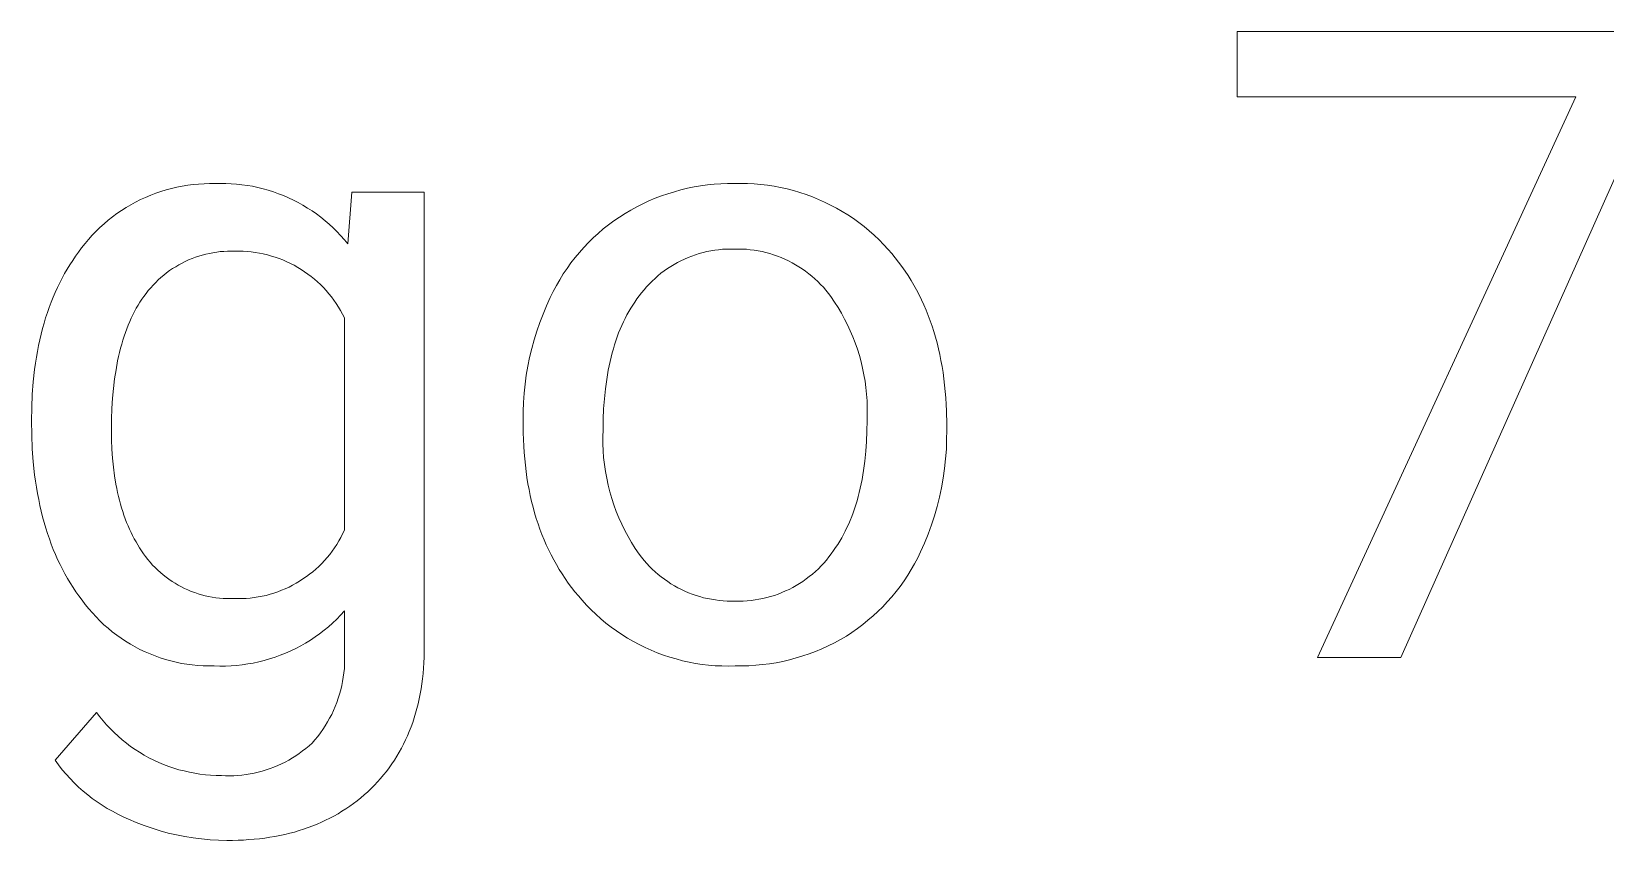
# Model space of a CAD drawing. Header units: millimetres. Extents: x -1519 to 3497, y -297 to 3208.
# Drawn here: x 2162.3 to 2281.8, y 85.7 to 147.1 of the extents above; entities that cross this region are included whole.
import ezdxf

# ---------------------------------------------------------------- set-up
doc = ezdxf.new("R2010")
doc.units = ezdxf.units.MM
doc.header["$MEASUREMENT"] = 0
doc.layers.add('Domyślny', color=7, linetype='Continuous', true_color=0x000000)

msp = doc.modelspace()

# ---------------------------------------------------------------- linework, layer by layer
at = {"layer": 'Domyślny', "color": 18, "lineweight": 15, "true_color": 0x000000}
for p, q in [((2253.84, 142.16), (2253.84, 147.12)), ((2253.84, 147.12), (2285.94, 147.12)), ((2285.94, 143.73), (2266.27, 99.61)), ((2279.55, 142.16), (2253.84, 142.16)), ((2259.94, 99.61), (2279.55, 142.16)), ((2172.16, 134.98), (2172.56, 135.1)), ((2172.56, 135.1), (2172.96, 135.21)), ((2172.96, 135.21), (2173.37, 135.3)), ((2173.37, 135.3), (2173.78, 135.38)), ((2173.78, 135.38), (2174.19, 135.45)), ((2174.19, 135.45), (2174.6, 135.5)), ((2174.6, 135.5), (2175.02, 135.54)), ((2175.02, 135.54), (2175.43, 135.56)), ((2175.43, 135.56), (2175.85, 135.57)), ((2175.85, 135.57), (2176.26, 135.57)), ((2176.26, 135.57), (2176.67, 135.58)), ((2176.67, 135.58), (2177.08, 135.58)), ((2177.08, 135.58), (2177.49, 135.56)), ((2177.49, 135.56), (2177.9, 135.54)), ((2177.9, 135.54), (2178.31, 135.49)), ((2178.31, 135.49), (2178.72, 135.44)), ((2178.72, 135.44), (2179.12, 135.37)), ((2179.12, 135.37), (2179.52, 135.28)), ((2179.52, 135.28), (2179.92, 135.18)), ((2179.92, 135.18), (2180.31, 135.07)), ((2180.31, 135.07), (2180.71, 134.95)), ((2211.13, 134.96), (2211.62, 135.1)), ((2211.62, 135.1), (2212.12, 135.22)), ((2212.12, 135.22), (2212.62, 135.32)), ((2212.62, 135.32), (2213.12, 135.4)), ((2213.12, 135.4), (2213.63, 135.47)), ((2213.63, 135.47), (2214.14, 135.52)), ((2214.14, 135.52), (2214.65, 135.55)), ((2214.65, 135.55), (2215.16, 135.57)), ((2215.16, 135.57), (2215.68, 135.57)), ((2215.68, 135.57), (2216.18, 135.58)), ((2216.18, 135.58), (2216.69, 135.57)), ((2216.69, 135.57), (2217.19, 135.55)), ((2217.19, 135.55), (2217.69, 135.51)), ((2217.69, 135.51), (2218.19, 135.45)), ((2218.19, 135.45), (2218.69, 135.37)), ((2218.69, 135.37), (2219.19, 135.28)), ((2219.19, 135.28), (2219.68, 135.17)), ((2219.68, 135.17), (2220.17, 135.05)), ((2220.17, 135.05), (2220.65, 134.9)), ((2169.52, 133.76), (2169.87, 133.97)), ((2169.87, 133.97), (2170.24, 134.17)), ((2170.24, 134.17), (2170.61, 134.36)), ((2170.61, 134.36), (2170.99, 134.53)), ((2170.99, 134.53), (2171.38, 134.69)), ((2171.38, 134.69), (2171.76, 134.84)), ((2171.76, 134.84), (2172.16, 134.98)), ((2180.71, 134.95), (2181.09, 134.81)), ((2181.09, 134.81), (2181.47, 134.66)), ((2181.47, 134.66), (2181.85, 134.5)), ((2181.85, 134.5), (2182.22, 134.32)), ((2182.22, 134.32), (2182.58, 134.14)), ((2182.58, 134.14), (2182.94, 133.94)), ((2182.94, 133.94), (2183.29, 133.72)), ((2186.34, 131.01), (2186.64, 134.92)), ((2186.64, 134.92), (2192.15, 134.92)), ((2192.15, 134.92), (2192.15, 100.47)), ((2207.83, 133.57), (2208.28, 133.82)), ((2208.28, 133.82), (2208.74, 134.05)), ((2208.74, 134.05), (2209.2, 134.26)), ((2209.2, 134.26), (2209.67, 134.46)), ((2209.67, 134.46), (2210.15, 134.65)), ((2210.15, 134.65), (2210.64, 134.81)), ((2210.64, 134.81), (2211.13, 134.96)), ((2220.65, 134.9), (2221.13, 134.75)), ((2221.13, 134.75), (2221.61, 134.57)), ((2221.61, 134.57), (2222.07, 134.38)), ((2222.07, 134.38), (2222.53, 134.17)), ((2222.53, 134.17), (2222.99, 133.95)), ((2222.99, 133.95), (2223.43, 133.72)), ((2167.84, 132.52), (2168.16, 132.79)), ((2168.16, 132.79), (2168.49, 133.05)), ((2168.49, 133.05), (2168.82, 133.3)), ((2168.82, 133.3), (2169.16, 133.53)), ((2169.16, 133.53), (2169.52, 133.76)), ((2183.29, 133.72), (2183.64, 133.5)), ((2183.64, 133.5), (2183.97, 133.27)), ((2183.97, 133.27), (2184.3, 133.02)), ((2184.3, 133.02), (2184.62, 132.76)), ((2184.62, 132.76), (2184.93, 132.5)), ((2206.13, 132.45), (2206.54, 132.75)), ((2206.54, 132.75), (2206.96, 133.04)), ((2206.96, 133.04), (2207.39, 133.31)), ((2207.39, 133.31), (2207.83, 133.57)), ((2223.43, 133.72), (2223.87, 133.46)), ((2223.87, 133.46), (2224.3, 133.2)), ((2224.3, 133.2), (2224.72, 132.92)), ((2224.72, 132.92), (2225.13, 132.62)), ((2225.13, 132.62), (2225.53, 132.31)), ((2166.67, 131.34), (2166.94, 131.65)), ((2166.94, 131.65), (2167.23, 131.95)), ((2167.23, 131.95), (2167.53, 132.24)), ((2167.53, 132.24), (2167.84, 132.52)), ((2184.93, 132.5), (2185.23, 132.22)), ((2185.23, 132.22), (2185.52, 131.93)), ((2185.52, 131.93), (2185.8, 131.63)), ((2185.8, 131.63), (2186.08, 131.32)), ((2204.61, 131.1), (2204.97, 131.45)), ((2204.97, 131.45), (2205.35, 131.8)), ((2205.35, 131.8), (2205.73, 132.13)), ((2205.73, 132.13), (2206.13, 132.45)), ((2225.53, 132.31), (2225.91, 131.99)), ((2225.91, 131.99), (2226.29, 131.65)), ((2226.29, 131.65), (2226.66, 131.31)), ((2165.68, 130.07), (2165.91, 130.38)), ((2165.91, 130.38), (2166.14, 130.69)), ((2166.14, 130.69), (2166.4, 131.02)), ((2166.4, 131.02), (2166.67, 131.34)), ((2175.57, 130.22), (2175.3, 130.15)), ((2175.84, 130.28), (2175.57, 130.22)), ((2176.11, 130.33), (2175.84, 130.28)), ((2176.39, 130.37), (2176.11, 130.33)), ((2176.66, 130.41), (2176.39, 130.37)), ((2176.94, 130.43), (2176.66, 130.41)), ((2177.21, 130.44), (2176.94, 130.43)), ((2177.49, 130.45), (2177.21, 130.44)), ((2177.77, 130.44), (2177.49, 130.45)), ((2178.08, 130.44), (2177.77, 130.44)), ((2178.39, 130.44), (2178.08, 130.44)), ((2178.7, 130.42), (2178.39, 130.44)), ((2179.01, 130.39), (2178.7, 130.42)), ((2179.32, 130.35), (2179.01, 130.39)), ((2179.63, 130.3), (2179.32, 130.35)), ((2179.93, 130.24), (2179.63, 130.3)), ((2180.24, 130.17), (2179.93, 130.24)), ((2186.08, 131.32), (2186.34, 131.01)), ((2203.59, 129.96), (2203.92, 130.35)), ((2203.92, 130.35), (2204.26, 130.73)), ((2204.26, 130.73), (2204.61, 131.1)), ((2213.02, 130.26), (2212.73, 130.17)), ((2213.31, 130.34), (2213.02, 130.26)), ((2213.6, 130.41), (2213.31, 130.34)), ((2213.89, 130.47), (2213.6, 130.41)), ((2214.19, 130.52), (2213.89, 130.47)), ((2214.48, 130.56), (2214.19, 130.52)), ((2214.78, 130.59), (2214.48, 130.56)), ((2215.08, 130.6), (2214.78, 130.59)), ((2215.38, 130.61), (2215.08, 130.6)), ((2215.68, 130.61), (2215.38, 130.61)), ((2215.98, 130.61), (2215.68, 130.61)), ((2216.28, 130.6), (2215.98, 130.61)), ((2216.59, 130.59), (2216.28, 130.6)), ((2216.89, 130.56), (2216.59, 130.59)), ((2217.19, 130.52), (2216.89, 130.56)), ((2217.49, 130.47), (2217.19, 130.52)), ((2217.79, 130.41), (2217.49, 130.47)), ((2218.08, 130.34), (2217.79, 130.41)), ((2218.37, 130.26), (2218.08, 130.34)), ((2218.66, 130.17), (2218.37, 130.26)), ((2226.66, 131.31), (2227.01, 130.95)), ((2227.01, 130.95), (2227.35, 130.57)), ((2227.35, 130.57), (2227.63, 130.26)), ((2227.63, 130.26), (2227.89, 129.94)), ((2164.85, 128.75), (2165.05, 129.09)), ((2165.05, 129.09), (2165.25, 129.42)), ((2165.25, 129.42), (2165.46, 129.75)), ((2165.46, 129.75), (2165.68, 130.07)), ((2173.04, 129.13), (2172.81, 128.97)), ((2173.28, 129.27), (2173.04, 129.13)), ((2173.52, 129.41), (2173.28, 129.27)), ((2173.76, 129.54), (2173.52, 129.41)), ((2174.01, 129.67), (2173.76, 129.54)), ((2174.26, 129.78), (2174.01, 129.67)), ((2174.52, 129.89), (2174.26, 129.78)), ((2174.77, 129.98), (2174.52, 129.89)), ((2175.04, 130.07), (2174.77, 129.98)), ((2175.3, 130.15), (2175.04, 130.07)), ((2180.54, 130.08), (2180.24, 130.17)), ((2180.84, 129.99), (2180.54, 130.08)), ((2181.13, 129.89), (2180.84, 129.99)), ((2181.42, 129.78), (2181.13, 129.89)), ((2181.71, 129.65), (2181.42, 129.78)), ((2181.99, 129.52), (2181.71, 129.65)), ((2182.27, 129.38), (2181.99, 129.52)), ((2182.54, 129.22), (2182.27, 129.38)), ((2182.8, 129.06), (2182.54, 129.22)), ((2183.06, 128.89), (2182.8, 129.06)), ((2202.7, 128.72), (2202.98, 129.14)), ((2202.98, 129.14), (2203.28, 129.55)), ((2203.28, 129.55), (2203.59, 129.96)), ((2210.6, 129.12), (2210.35, 128.95)), ((2210.85, 129.28), (2210.6, 129.12)), ((2211.1, 129.44), (2210.85, 129.28)), ((2211.36, 129.58), (2211.1, 129.44)), ((2211.63, 129.72), (2211.36, 129.58)), ((2211.9, 129.85), (2211.63, 129.72)), ((2212.17, 129.97), (2211.9, 129.85)), ((2212.45, 130.08), (2212.17, 129.97)), ((2212.73, 130.17), (2212.45, 130.08)), ((2218.95, 130.07), (2218.66, 130.17)), ((2219.23, 129.96), (2218.95, 130.07)), ((2219.51, 129.84), (2219.23, 129.96)), ((2219.79, 129.71), (2219.51, 129.84)), ((2220.06, 129.57), (2219.79, 129.71)), ((2220.32, 129.42), (2220.06, 129.57)), ((2220.58, 129.27), (2220.32, 129.42)), ((2220.84, 129.1), (2220.58, 129.27)), ((2221.09, 128.92), (2220.84, 129.1)), ((2227.89, 129.94), (2228.15, 129.61)), ((2228.15, 129.61), (2228.4, 129.28)), ((2228.4, 129.28), (2228.64, 128.93)), ((2164.3, 127.69), (2164.48, 128.05)), ((2164.48, 128.05), (2164.66, 128.4)), ((2164.66, 128.4), (2164.85, 128.75)), ((2171.57, 127.88), (2171.38, 127.67)), ((2171.76, 128.08), (2171.57, 127.88)), ((2171.96, 128.27), (2171.76, 128.08)), ((2172.16, 128.46), (2171.96, 128.27)), ((2172.37, 128.63), (2172.16, 128.46)), ((2172.59, 128.81), (2172.37, 128.63)), ((2172.81, 128.97), (2172.59, 128.81)), ((2183.32, 128.71), (2183.06, 128.89)), ((2183.57, 128.52), (2183.32, 128.71)), ((2183.81, 128.33), (2183.57, 128.52)), ((2184.04, 128.12), (2183.81, 128.33)), ((2184.27, 127.91), (2184.04, 128.12)), ((2184.49, 127.69), (2184.27, 127.91)), ((2201.93, 127.39), (2202.17, 127.84)), ((2202.17, 127.84), (2202.43, 128.28)), ((2202.43, 128.28), (2202.7, 128.72)), ((2209.23, 127.97), (2209.02, 127.75)), ((2209.44, 128.18), (2209.23, 127.97)), ((2209.66, 128.38), (2209.44, 128.18)), ((2209.88, 128.58), (2209.66, 128.38)), ((2210.11, 128.77), (2209.88, 128.58)), ((2210.35, 128.95), (2210.11, 128.77)), ((2221.33, 128.74), (2221.09, 128.92)), ((2221.56, 128.55), (2221.33, 128.74)), ((2221.79, 128.35), (2221.56, 128.55)), ((2222.01, 128.14), (2221.79, 128.35)), ((2222.23, 127.93), (2222.01, 128.14)), ((2222.44, 127.71), (2222.23, 127.93)), ((2228.64, 128.93), (2228.87, 128.59)), ((2228.87, 128.59), (2229.09, 128.23)), ((2229.09, 128.23), (2229.3, 127.87)), ((2229.3, 127.87), (2229.5, 127.51)), ((2163.82, 126.57), (2163.97, 126.95)), ((2163.97, 126.95), (2164.13, 127.32)), ((2164.13, 127.32), (2164.3, 127.69)), ((2170.72, 126.8), (2170.57, 126.58)), ((2170.87, 127.02), (2170.72, 126.8)), ((2171.03, 127.24), (2170.87, 127.02)), ((2171.2, 127.46), (2171.03, 127.24)), ((2171.38, 127.67), (2171.2, 127.46)), ((2184.7, 127.46), (2184.49, 127.69)), ((2184.91, 127.22), (2184.7, 127.46)), ((2185.1, 126.98), (2184.91, 127.22)), ((2185.29, 126.73), (2185.1, 126.98)), ((2185.47, 126.48), (2185.29, 126.73)), ((2201.42, 126.31), (2201.71, 126.93)), ((2201.71, 126.93), (2201.93, 127.39)), ((2208.29, 126.82), (2208.13, 126.59)), ((2208.46, 127.05), (2208.29, 126.82)), ((2208.64, 127.29), (2208.46, 127.05)), ((2208.83, 127.52), (2208.64, 127.29)), ((2209.02, 127.75), (2208.83, 127.52)), ((2222.63, 127.48), (2222.44, 127.71)), ((2222.83, 127.24), (2222.63, 127.48)), ((2223.01, 127), (2222.83, 127.24)), ((2223.29, 126.59), (2223.01, 127)), ((2229.5, 127.51), (2229.7, 127.13)), ((2229.7, 127.13), (2229.89, 126.75)), ((2229.89, 126.75), (2230.06, 126.37)), ((2163.41, 125.39), (2163.54, 125.79)), ((2163.54, 125.79), (2163.68, 126.18)), ((2163.68, 126.18), (2163.82, 126.57)), ((2170.03, 125.62), (2169.91, 125.37)), ((2170.16, 125.87), (2170.03, 125.62)), ((2170.29, 126.11), (2170.16, 125.87)), ((2170.43, 126.35), (2170.29, 126.11)), ((2170.57, 126.58), (2170.43, 126.35)), ((2185.64, 126.21), (2185.47, 126.48)), ((2185.8, 125.95), (2185.64, 126.21)), ((2185.95, 125.67), (2185.8, 125.95)), ((2186.09, 125.4), (2185.95, 125.67)), ((2200.91, 125.03), (2201.16, 125.67)), ((2201.16, 125.67), (2201.42, 126.31)), ((2207.53, 125.61), (2207.39, 125.35)), ((2207.67, 125.86), (2207.53, 125.61)), ((2207.82, 126.11), (2207.67, 125.86)), ((2207.97, 126.36), (2207.82, 126.11)), ((2208.13, 126.59), (2207.97, 126.36)), ((2223.56, 126.17), (2223.29, 126.59)), ((2223.81, 125.74), (2223.56, 126.17)), ((2224.05, 125.3), (2223.81, 125.74)), ((2230.06, 126.37), (2230.23, 125.97)), ((2230.23, 125.97), (2230.39, 125.57)), ((2230.39, 125.57), (2230.55, 125.17)), ((2163.06, 124.14), (2163.17, 124.57)), ((2163.17, 124.57), (2163.29, 124.98)), ((2163.29, 124.98), (2163.41, 125.39)), ((2169.47, 124.28), (2169.37, 123.99)), ((2169.57, 124.56), (2169.47, 124.28)), ((2169.68, 124.84), (2169.57, 124.56)), ((2169.79, 125.1), (2169.68, 124.84)), ((2169.91, 125.37), (2169.79, 125.1)), ((2186.09, 109.28), (2186.09, 125.4)), ((2200.48, 123.72), (2200.68, 124.38)), ((2200.68, 124.38), (2200.91, 125.03)), ((2207.02, 124.53), (2206.9, 124.24)), ((2207.14, 124.81), (2207.02, 124.53)), ((2207.26, 125.08), (2207.14, 124.81)), ((2207.39, 125.35), (2207.26, 125.08)), ((2224.27, 124.85), (2224.05, 125.3)), ((2224.48, 124.4), (2224.27, 124.85)), ((2224.68, 123.94), (2224.48, 124.4)), ((2230.55, 125.17), (2230.69, 124.76)), ((2230.69, 124.76), (2230.82, 124.34)), ((2230.82, 124.34), (2230.95, 123.91)), ((2162.78, 122.84), (2162.87, 123.28)), ((2162.87, 123.28), (2162.96, 123.72)), ((2162.96, 123.72), (2163.06, 124.14)), ((2169.1, 123.09), (2169.02, 122.77)), ((2169.18, 123.4), (2169.1, 123.09)), ((2169.27, 123.7), (2169.18, 123.4)), ((2169.37, 123.99), (2169.27, 123.7)), ((2200.14, 122.38), (2200.3, 123.05)), ((2200.3, 123.05), (2200.48, 123.72)), ((2206.59, 123.35), (2206.5, 123.04)), ((2206.69, 123.65), (2206.59, 123.35)), ((2206.79, 123.95), (2206.69, 123.65)), ((2206.9, 124.24), (2206.79, 123.95)), ((2224.86, 123.48), (2224.68, 123.94)), ((2225.02, 123), (2224.86, 123.48)), ((2230.95, 123.91), (2231.07, 123.48)), ((2231.07, 123.48), (2231.17, 123.04)), ((2162.57, 121.48), (2162.64, 121.94)), ((2162.64, 121.94), (2162.71, 122.4)), ((2162.71, 122.4), (2162.78, 122.84)), ((2168.87, 122.13), (2168.75, 121.45)), ((2168.94, 122.45), (2168.87, 122.13)), ((2169.02, 122.77), (2168.94, 122.45)), ((2200, 121.71), (2200.14, 122.38)), ((2206.25, 122.08), (2206.17, 121.75)), ((2206.32, 122.41), (2206.25, 122.08)), ((2206.41, 122.73), (2206.32, 122.41)), ((2206.5, 123.04), (2206.41, 122.73)), ((2225.17, 122.53), (2225.02, 123)), ((2225.3, 122.05), (2225.17, 122.53)), ((2225.41, 121.56), (2225.3, 122.05)), ((2231.17, 123.04), (2231.27, 122.6)), ((2231.27, 122.6), (2231.36, 122.15)), ((2231.36, 122.15), (2231.45, 121.69)), ((2162.47, 120.54), (2162.57, 121.48)), ((2168.64, 120.76), (2168.55, 120.03)), ((2168.75, 121.45), (2168.64, 120.76)), ((2199.8, 120.35), (2199.89, 121.03)), ((2199.89, 121.03), (2200, 121.71)), ((2205.99, 120.71), (2205.89, 119.99)), ((2206.05, 121.06), (2205.99, 120.71)), ((2206.11, 121.41), (2206.05, 121.06)), ((2206.17, 121.75), (2206.11, 121.41)), ((2225.51, 121.07), (2225.41, 121.56)), ((2225.6, 120.58), (2225.51, 121.07)), ((2231.45, 121.69), (2231.52, 121.23)), ((2231.52, 121.23), (2231.58, 120.76)), ((2231.58, 120.76), (2231.64, 120.28)), ((2162.35, 118.58), (2162.39, 119.58)), ((2162.39, 119.58), (2162.47, 120.54)), ((2168.55, 120.03), (2168.49, 119.28)), ((2199.68, 118.97), (2199.73, 119.66)), ((2199.73, 119.66), (2199.8, 120.35)), ((2205.89, 119.99), (2205.82, 119.25)), ((2225.66, 120.09), (2225.6, 120.58)), ((2225.71, 119.59), (2225.66, 120.09)), ((2225.75, 119.09), (2225.71, 119.59)), ((2231.64, 120.28), (2231.69, 119.8)), ((2231.69, 119.8), (2231.73, 119.31)), ((2162.33, 117.56), (2162.35, 118.58)), ((2168.44, 118.51), (2168.41, 117.7)), ((2168.49, 119.28), (2168.44, 118.51)), ((2199.66, 118.28), (2199.68, 118.97)), ((2199.66, 117.6), (2199.66, 118.28)), ((2205.76, 118.48), (2205.73, 117.69)), ((2205.82, 119.25), (2205.76, 118.48)), ((2225.76, 118.59), (2225.75, 119.09)), ((2225.76, 118.09), (2225.76, 118.59)), ((2231.73, 119.31), (2231.76, 118.82)), ((2231.76, 118.82), (2231.78, 118.32)), ((2231.78, 118.32), (2231.8, 117.3)), ((2162.35, 116.5), (2162.33, 117.56)), ((2168.41, 117.7), (2168.4, 116.88)), ((2199.66, 117.18), (2199.66, 117.6)), ((2199.66, 116.67), (2199.66, 117.18)), ((2205.73, 117.69), (2205.72, 116.88)), ((2225.74, 116.79), (2225.75, 117.6)), ((2225.75, 117.6), (2225.76, 118.09)), ((2231.8, 117.3), (2231.8, 116.88)), ((2162.39, 115.46), (2162.35, 116.5)), ((2168.4, 116.88), (2168.41, 116.14)), ((2168.41, 116.14), (2168.44, 115.43)), ((2199.67, 116.16), (2199.66, 116.67)), ((2199.7, 115.66), (2199.67, 116.16)), ((2205.72, 116.88), (2205.7, 116.35)), ((2205.7, 116.35), (2205.71, 115.83)), ((2225.65, 115.26), (2225.71, 116.01)), ((2225.71, 116.01), (2225.74, 116.79)), ((2231.79, 116.14), (2231.77, 115.41)), ((2231.8, 116.88), (2231.79, 116.14)), ((2162.47, 114.46), (2162.39, 115.46)), ((2168.44, 115.43), (2168.48, 114.73)), ((2168.48, 114.73), (2168.55, 114.05)), ((2199.73, 115.17), (2199.7, 115.66)), ((2199.77, 114.68), (2199.73, 115.17)), ((2205.71, 115.83), (2205.73, 115.3)), ((2205.73, 115.3), (2205.76, 114.78)), ((2205.76, 114.78), (2205.82, 114.25)), ((2225.58, 114.52), (2225.65, 115.26)), ((2231.77, 115.41), (2231.71, 114.68)), ((2162.57, 113.48), (2162.47, 114.46)), ((2168.55, 114.05), (2168.64, 113.4)), ((2199.82, 114.2), (2199.77, 114.68)), ((2199.87, 113.73), (2199.82, 114.2)), ((2199.94, 113.26), (2199.87, 113.73)), ((2205.82, 114.25), (2205.9, 113.73)), ((2205.9, 113.73), (2205.99, 113.21)), ((2225.43, 113.47), (2225.49, 113.81)), ((2225.49, 113.81), (2225.58, 114.52)), ((2231.64, 113.95), (2231.53, 113.22)), ((2231.71, 114.68), (2231.64, 113.95)), ((2162.64, 113), (2162.57, 113.48)), ((2162.71, 112.53), (2162.64, 113)), ((2162.79, 112.07), (2162.71, 112.53)), ((2168.64, 113.4), (2168.74, 112.76)), ((2168.74, 112.76), (2168.8, 112.45)), ((2168.8, 112.45), (2168.87, 112.14)), ((2200.01, 112.8), (2199.94, 113.26)), ((2200.1, 112.35), (2200.01, 112.8)), ((2200.19, 111.9), (2200.1, 112.35)), ((2205.99, 113.21), (2206.1, 112.7)), ((2206.1, 112.7), (2206.23, 112.19)), ((2225.16, 112.13), (2225.24, 112.46)), ((2225.24, 112.46), (2225.31, 112.79)), ((2225.31, 112.79), (2225.37, 113.12)), ((2225.37, 113.12), (2225.43, 113.47)), ((2231.4, 112.5), (2231.25, 111.78)), ((2231.53, 113.22), (2231.4, 112.5)), ((2162.88, 111.61), (2162.79, 112.07)), ((2162.97, 111.16), (2162.88, 111.61)), ((2163.07, 110.72), (2162.97, 111.16)), ((2168.87, 112.14), (2168.94, 111.84)), ((2168.94, 111.84), (2169.01, 111.54)), ((2169.01, 111.54), (2169.09, 111.25)), ((2169.09, 111.25), (2169.17, 110.97)), ((2200.29, 111.46), (2200.19, 111.9)), ((2200.4, 111.02), (2200.29, 111.46)), ((2206.23, 112.19), (2206.38, 111.69)), ((2206.38, 111.69), (2206.54, 111.19)), ((2206.54, 111.19), (2206.72, 110.69)), ((2224.8, 110.9), (2224.9, 111.2)), ((2224.9, 111.2), (2224.99, 111.5)), ((2224.99, 111.5), (2225.08, 111.82)), ((2225.08, 111.82), (2225.16, 112.13)), ((2231.25, 111.78), (2231.07, 111.07)), ((2163.18, 110.28), (2163.07, 110.72)), ((2163.3, 109.86), (2163.18, 110.28)), ((2169.17, 110.97), (2169.26, 110.69)), ((2169.26, 110.69), (2169.35, 110.41)), ((2169.35, 110.41), (2169.45, 110.14)), ((2169.45, 110.14), (2169.55, 109.87)), ((2200.52, 110.6), (2200.4, 111.02)), ((2200.64, 110.17), (2200.52, 110.6)), ((2200.78, 109.76), (2200.64, 110.17)), ((2206.72, 110.69), (2206.92, 110.21)), ((2206.92, 110.21), (2207.14, 109.73)), ((2224.36, 109.75), (2224.48, 110.02)), ((2224.48, 110.02), (2224.59, 110.31)), ((2224.59, 110.31), (2224.7, 110.6)), ((2224.7, 110.6), (2224.8, 110.9)), ((2230.87, 110.36), (2230.65, 109.67)), ((2231.07, 111.07), (2230.87, 110.36)), ((2163.42, 109.43), (2163.3, 109.86)), ((2163.55, 109.02), (2163.42, 109.43)), ((2163.69, 108.61), (2163.55, 109.02)), ((2169.55, 109.87), (2169.66, 109.61)), ((2169.66, 109.61), (2169.77, 109.36)), ((2169.77, 109.36), (2169.89, 109.11)), ((2169.89, 109.11), (2170.01, 108.86)), ((2170.01, 108.86), (2170.14, 108.62)), ((2185.66, 108.46), (2185.81, 108.73)), ((2185.81, 108.73), (2185.95, 109)), ((2185.95, 109), (2186.09, 109.28)), ((2200.92, 109.35), (2200.78, 109.76)), ((2201.08, 108.94), (2200.92, 109.35)), ((2201.24, 108.55), (2201.08, 108.94)), ((2207.14, 109.73), (2207.37, 109.25)), ((2207.37, 109.25), (2207.62, 108.79)), ((2207.62, 108.79), (2207.88, 108.34)), ((2223.83, 108.69), (2223.97, 108.94)), ((2223.97, 108.94), (2224.1, 109.21)), ((2224.1, 109.21), (2224.23, 109.47)), ((2224.23, 109.47), (2224.36, 109.75)), ((2230.4, 108.98), (2230.12, 108.29)), ((2230.65, 109.67), (2230.4, 108.98)), ((2163.84, 108.21), (2163.69, 108.61)), ((2163.99, 107.82), (2163.84, 108.21)), ((2164.15, 107.43), (2163.99, 107.82)), ((2170.14, 108.62), (2170.27, 108.38)), ((2170.27, 108.38), (2170.4, 108.15)), ((2170.4, 108.15), (2170.54, 107.93)), ((2170.54, 107.93), (2170.69, 107.71)), ((2170.69, 107.71), (2170.84, 107.49)), ((2184.97, 107.44), (2185.16, 107.69)), ((2185.16, 107.69), (2185.33, 107.94)), ((2185.33, 107.94), (2185.5, 108.19)), ((2185.5, 108.19), (2185.66, 108.46)), ((2201.41, 108.16), (2201.24, 108.55)), ((2201.59, 107.77), (2201.41, 108.16)), ((2201.77, 107.4), (2201.59, 107.77)), ((2207.88, 108.34), (2208.16, 107.89)), ((2208.16, 107.89), (2208.46, 107.46)), ((2223.04, 107.49), (2223.21, 107.72)), ((2223.21, 107.72), (2223.37, 107.95)), ((2223.37, 107.95), (2223.53, 108.19)), ((2223.53, 108.19), (2223.68, 108.44)), ((2223.68, 108.44), (2223.83, 108.69)), ((2229.82, 107.62), (2229.6, 107.17)), ((2230.12, 108.29), (2229.82, 107.62)), ((2164.32, 107.06), (2164.15, 107.43)), ((2164.5, 106.68), (2164.32, 107.06)), ((2164.68, 106.32), (2164.5, 106.68)), ((2170.84, 107.49), (2171, 107.27)), ((2171, 107.27), (2171.17, 107.05)), ((2171.17, 107.05), (2171.34, 106.84)), ((2171.34, 106.84), (2171.53, 106.63)), ((2171.53, 106.63), (2171.72, 106.44)), ((2171.72, 106.44), (2171.92, 106.24)), ((2183.92, 106.32), (2184.14, 106.53)), ((2184.14, 106.53), (2184.36, 106.75)), ((2184.36, 106.75), (2184.57, 106.97)), ((2184.57, 106.97), (2184.77, 107.2)), ((2184.77, 107.2), (2184.97, 107.44)), ((2201.97, 107.02), (2201.77, 107.4)), ((2202.17, 106.66), (2201.97, 107.02)), ((2202.39, 106.3), (2202.17, 106.66)), ((2208.46, 107.46), (2208.64, 107.22)), ((2208.64, 107.22), (2208.83, 106.98)), ((2208.83, 106.98), (2209.03, 106.75)), ((2209.03, 106.75), (2209.23, 106.53)), ((2209.23, 106.53), (2209.45, 106.32)), ((2221.83, 106.14), (2222.06, 106.35)), ((2222.06, 106.35), (2222.27, 106.56)), ((2222.27, 106.56), (2222.47, 106.78)), ((2222.47, 106.78), (2222.67, 107.01)), ((2222.67, 107.01), (2222.86, 107.25)), ((2222.86, 107.25), (2223.04, 107.49)), ((2229.36, 106.72), (2229.11, 106.28)), ((2229.6, 107.17), (2229.36, 106.72)), ((2164.87, 105.96), (2164.68, 106.32)), ((2165.07, 105.61), (2164.87, 105.96)), ((2165.28, 105.27), (2165.07, 105.61)), ((2165.49, 104.93), (2165.28, 105.27)), ((2171.92, 106.24), (2172.12, 106.06)), ((2172.12, 106.06), (2172.33, 105.88)), ((2172.33, 105.88), (2172.55, 105.71)), ((2172.55, 105.71), (2172.77, 105.55)), ((2172.77, 105.55), (2173, 105.39)), ((2173, 105.39), (2173.23, 105.25)), ((2173.23, 105.25), (2173.47, 105.11)), ((2182.15, 105.1), (2182.42, 105.25)), ((2182.42, 105.25), (2182.68, 105.4)), ((2182.68, 105.4), (2182.94, 105.57)), ((2182.94, 105.57), (2183.2, 105.75)), ((2183.2, 105.75), (2183.44, 105.93)), ((2183.44, 105.93), (2183.68, 106.12)), ((2183.68, 106.12), (2183.92, 106.32)), ((2202.61, 105.95), (2202.39, 106.3)), ((2202.84, 105.6), (2202.61, 105.95)), ((2203.08, 105.26), (2202.84, 105.6)), ((2203.32, 104.93), (2203.08, 105.26)), ((2209.45, 106.32), (2209.67, 106.12)), ((2209.67, 106.12), (2209.89, 105.92)), ((2209.89, 105.92), (2210.13, 105.73)), ((2210.13, 105.73), (2210.37, 105.55)), ((2210.37, 105.55), (2210.62, 105.37)), ((2210.62, 105.37), (2210.87, 105.21)), ((2210.87, 105.21), (2211.13, 105.05)), ((2220.37, 105.07), (2220.63, 105.23)), ((2220.63, 105.23), (2220.88, 105.39)), ((2220.88, 105.39), (2221.13, 105.57)), ((2221.13, 105.57), (2221.37, 105.75)), ((2221.37, 105.75), (2221.61, 105.94)), ((2221.61, 105.94), (2221.83, 106.14)), ((2228.56, 105.42), (2228.26, 105.01)), ((2228.84, 105.85), (2228.56, 105.42)), ((2229.11, 106.28), (2228.84, 105.85)), ((2165.71, 104.6), (2165.49, 104.93)), ((2165.94, 104.28), (2165.71, 104.6)), ((2166.18, 103.97), (2165.94, 104.28)), ((2166.42, 103.63), (2166.18, 103.97)), ((2173.47, 105.11), (2173.71, 104.98)), ((2173.71, 104.98), (2173.96, 104.85)), ((2173.96, 104.85), (2174.21, 104.74)), ((2174.21, 104.74), (2174.46, 104.63)), ((2174.46, 104.63), (2174.72, 104.54)), ((2174.72, 104.54), (2174.98, 104.45)), ((2174.98, 104.45), (2175.25, 104.37)), ((2175.25, 104.37), (2175.51, 104.3)), ((2175.51, 104.3), (2175.78, 104.24)), ((2175.78, 104.24), (2176.05, 104.19)), ((2176.05, 104.19), (2176.33, 104.15)), ((2176.33, 104.15), (2176.6, 104.12)), ((2176.6, 104.12), (2176.88, 104.09)), ((2176.88, 104.09), (2177.15, 104.08)), ((2177.15, 104.08), (2177.43, 104.08)), ((2177.43, 104.08), (2177.7, 104.08)), ((2177.7, 104.08), (2178.01, 104.08)), ((2178.01, 104.08), (2178.32, 104.08)), ((2178.32, 104.08), (2178.62, 104.1)), ((2178.62, 104.1), (2178.93, 104.12)), ((2178.93, 104.12), (2179.24, 104.16)), ((2179.24, 104.16), (2179.54, 104.21)), ((2179.54, 104.21), (2179.84, 104.27)), ((2179.84, 104.27), (2180.14, 104.33)), ((2180.14, 104.33), (2180.44, 104.41)), ((2180.44, 104.41), (2180.73, 104.5)), ((2180.73, 104.5), (2181.03, 104.6)), ((2181.03, 104.6), (2181.31, 104.71)), ((2181.31, 104.71), (2181.6, 104.83)), ((2181.6, 104.83), (2181.88, 104.96)), ((2181.88, 104.96), (2182.15, 105.1)), ((2203.58, 104.6), (2203.32, 104.93)), ((2203.84, 104.28), (2203.58, 104.6)), ((2204.12, 103.97), (2203.84, 104.28)), ((2204.46, 103.59), (2204.12, 103.97)), ((2211.13, 105.05), (2211.39, 104.91)), ((2211.39, 104.91), (2211.66, 104.77)), ((2211.66, 104.77), (2211.93, 104.64)), ((2211.93, 104.64), (2212.21, 104.53)), ((2212.21, 104.53), (2212.49, 104.42)), ((2212.49, 104.42), (2212.77, 104.32)), ((2212.77, 104.32), (2213.06, 104.23)), ((2213.06, 104.23), (2213.35, 104.15)), ((2213.35, 104.15), (2213.65, 104.08)), ((2213.65, 104.08), (2213.94, 104.03)), ((2213.94, 104.03), (2214.24, 103.98)), ((2214.24, 103.98), (2214.54, 103.94)), ((2214.54, 103.94), (2214.84, 103.92)), ((2216.65, 103.92), (2216.95, 103.95)), ((2216.95, 103.95), (2217.25, 103.98)), ((2217.25, 103.98), (2217.55, 104.03)), ((2217.55, 104.03), (2217.85, 104.09)), ((2217.85, 104.09), (2218.14, 104.16)), ((2218.14, 104.16), (2218.43, 104.24)), ((2218.43, 104.24), (2218.72, 104.33)), ((2218.72, 104.33), (2219.01, 104.43)), ((2219.01, 104.43), (2219.29, 104.54)), ((2219.29, 104.54), (2219.57, 104.66)), ((2219.57, 104.66), (2219.84, 104.78)), ((2219.84, 104.78), (2220.11, 104.92)), ((2220.11, 104.92), (2220.37, 105.07)), ((2227.63, 104.22), (2227.29, 103.84)), ((2227.95, 104.61), (2227.63, 104.22)), ((2228.26, 105.01), (2227.95, 104.61)), ((2166.68, 103.31), (2166.42, 103.63)), ((2166.96, 102.99), (2166.68, 103.31)), ((2167.24, 102.69), (2166.96, 102.99)), ((2185.8, 102.83), (2185.5, 102.53)), ((2186.09, 103.15), (2185.8, 102.83)), ((2186.09, 100.11), (2186.09, 103.15)), ((2204.81, 103.23), (2204.46, 103.59)), ((2205.17, 102.89), (2204.81, 103.23)), ((2205.55, 102.55), (2205.17, 102.89)), ((2214.84, 103.92), (2215.14, 103.9)), ((2215.14, 103.9), (2215.44, 103.89)), ((2215.44, 103.89), (2215.74, 103.9)), ((2215.74, 103.9), (2216.05, 103.89)), ((2216.05, 103.89), (2216.35, 103.9)), ((2216.35, 103.9), (2216.65, 103.92)), ((2226.21, 102.77), (2225.82, 102.44)), ((2226.58, 103.11), (2226.21, 102.77)), ((2226.94, 103.47), (2226.58, 103.11)), ((2227.29, 103.84), (2226.94, 103.47)), ((2167.53, 102.39), (2167.24, 102.69)), ((2167.83, 102.1), (2167.53, 102.39)), ((2168.15, 101.83), (2167.83, 102.1)), ((2168.47, 101.57), (2168.15, 101.83)), ((2168.8, 101.31), (2168.47, 101.57)), ((2184.54, 101.68), (2184.2, 101.42)), ((2184.87, 101.95), (2184.54, 101.68)), ((2185.19, 102.23), (2184.87, 101.95)), ((2185.5, 102.53), (2185.19, 102.23)), ((2205.93, 102.23), (2205.55, 102.55)), ((2206.33, 101.92), (2205.93, 102.23)), ((2206.74, 101.63), (2206.33, 101.92)), ((2207.15, 101.35), (2206.74, 101.63)), ((2225.02, 101.81), (2224.6, 101.52)), ((2225.43, 102.12), (2225.02, 101.81)), ((2225.82, 102.44), (2225.43, 102.12)), ((2169.14, 101.07), (2168.8, 101.31)), ((2169.48, 100.84), (2169.14, 101.07)), ((2169.84, 100.63), (2169.48, 100.84)), ((2170.2, 100.42), (2169.84, 100.63)), ((2170.57, 100.23), (2170.2, 100.42)), ((2182.77, 100.5), (2182.39, 100.3)), ((2183.14, 100.71), (2182.77, 100.5)), ((2183.5, 100.93), (2183.14, 100.71)), ((2183.86, 101.17), (2183.5, 100.93)), ((2184.2, 101.42), (2183.86, 101.17)), ((2192.15, 100.47), (2192.15, 100.05)), ((2207.58, 101.08), (2207.15, 101.35)), ((2208.02, 100.83), (2207.58, 101.08)), ((2208.46, 100.59), (2208.02, 100.83)), ((2208.91, 100.37), (2208.46, 100.59)), ((2209.37, 100.16), (2208.91, 100.37)), ((2222.8, 100.5), (2222.33, 100.28)), ((2223.27, 100.73), (2222.8, 100.5)), ((2223.73, 100.98), (2223.27, 100.73)), ((2224.18, 101.24), (2223.73, 100.98)), ((2224.6, 101.52), (2224.18, 101.24)), ((2170.95, 100.05), (2170.57, 100.23)), ((2171.33, 99.88), (2170.95, 100.05)), ((2171.71, 99.73), (2171.33, 99.88)), ((2172.11, 99.59), (2171.71, 99.73)), ((2172.5, 99.47), (2172.11, 99.59)), ((2172.9, 99.36), (2172.5, 99.47)), ((2173.31, 99.26), (2172.9, 99.36)), ((2173.71, 99.17), (2173.31, 99.26)), ((2174.12, 99.1), (2173.71, 99.17)), ((2179.17, 99.19), (2178.75, 99.12)), ((2179.59, 99.28), (2179.17, 99.19)), ((2180, 99.38), (2179.59, 99.28)), ((2180.41, 99.5), (2180, 99.38)), ((2180.82, 99.63), (2180.41, 99.5)), ((2181.22, 99.78), (2180.82, 99.63)), ((2181.62, 99.94), (2181.22, 99.78)), ((2182.01, 100.11), (2181.62, 99.94)), ((2182.39, 100.3), (2182.01, 100.11)), ((2186.1, 99.78), (2186.09, 100.11)), ((2186.1, 99.45), (2186.1, 99.78)), ((2186.1, 99.12), (2186.1, 99.45)), ((2192.11, 99.21), (2192.09, 98.8)), ((2192.13, 99.63), (2192.11, 99.21)), ((2192.15, 100.05), (2192.13, 99.63)), ((2209.83, 99.97), (2209.37, 100.16)), ((2210.31, 99.8), (2209.83, 99.97)), ((2210.78, 99.64), (2210.31, 99.8)), ((2211.27, 99.5), (2210.78, 99.64)), ((2211.75, 99.37), (2211.27, 99.5)), ((2212.24, 99.26), (2211.75, 99.37)), ((2212.74, 99.17), (2212.24, 99.26)), ((2213.23, 99.09), (2212.74, 99.17)), ((2218.85, 99.22), (2218.34, 99.14)), ((2219.36, 99.32), (2218.85, 99.22)), ((2219.87, 99.44), (2219.36, 99.32)), ((2220.37, 99.58), (2219.87, 99.44)), ((2220.87, 99.73), (2220.37, 99.58)), ((2221.36, 99.9), (2220.87, 99.73)), ((2221.85, 100.08), (2221.36, 99.9)), ((2222.33, 100.28), (2221.85, 100.08)), ((2266.27, 99.61), (2259.94, 99.61)), ((2174.54, 99.05), (2174.12, 99.1)), ((2174.95, 99.01), (2174.54, 99.05)), ((2175.37, 98.98), (2174.95, 99.01)), ((2175.78, 98.97), (2175.37, 98.98)), ((2176.2, 98.97), (2175.78, 98.97)), ((2176.62, 98.96), (2176.2, 98.97)), ((2177.05, 98.96), (2176.62, 98.96)), ((2177.48, 98.98), (2177.05, 98.96)), ((2177.9, 99.01), (2177.48, 98.98)), ((2178.33, 99.06), (2177.9, 99.01)), ((2178.75, 99.12), (2178.33, 99.06)), ((2185.95, 97.8), (2186, 98.13)), ((2186, 98.13), (2186.04, 98.46)), ((2186.04, 98.46), (2186.08, 98.79)), ((2186.08, 98.79), (2186.1, 99.12)), ((2192.01, 98), (2191.96, 97.61)), ((2192.05, 98.4), (2192.01, 98)), ((2192.09, 98.8), (2192.05, 98.4)), ((2213.73, 99.03), (2213.23, 99.09)), ((2214.23, 98.99), (2213.73, 99.03)), ((2214.74, 98.97), (2214.23, 98.99)), ((2215.24, 98.96), (2214.74, 98.97)), ((2215.74, 98.97), (2215.24, 98.96)), ((2216.26, 98.97), (2215.74, 98.97)), ((2216.78, 98.98), (2216.26, 98.97)), ((2217.3, 99.02), (2216.78, 98.98)), ((2217.82, 99.07), (2217.3, 99.02)), ((2218.34, 99.14), (2217.82, 99.07)), ((2185.62, 96.52), (2185.72, 96.84)), ((2185.72, 96.84), (2185.81, 97.16)), ((2185.81, 97.16), (2185.88, 97.48)), ((2185.88, 97.48), (2185.95, 97.8)), ((2191.83, 96.85), (2191.76, 96.47)), ((2191.9, 97.23), (2191.83, 96.85)), ((2191.96, 97.61), (2191.9, 97.23)), ((2185.12, 95.3), (2185.26, 95.6)), ((2185.26, 95.6), (2185.39, 95.9)), ((2185.39, 95.9), (2185.51, 96.21)), ((2185.51, 96.21), (2185.62, 96.52)), ((2191.58, 95.74), (2191.49, 95.38)), ((2191.68, 96.1), (2191.58, 95.74)), ((2191.76, 96.47), (2191.68, 96.1)), ((2164.12, 91.82), (2167.26, 95.45)), ((2167.26, 95.45), (2167.51, 95.12)), ((2167.51, 95.12), (2167.77, 94.81)), ((2167.77, 94.81), (2168.04, 94.5)), ((2168.04, 94.5), (2168.32, 94.2)), ((2184.45, 94.16), (2184.63, 94.44)), ((2184.63, 94.44), (2184.8, 94.72)), ((2184.8, 94.72), (2184.96, 95.01)), ((2184.96, 95.01), (2185.12, 95.3)), ((2191.27, 94.68), (2191.14, 94.34)), ((2191.38, 95.03), (2191.27, 94.68)), ((2191.49, 95.38), (2191.38, 95.03)), ((2168.32, 94.2), (2168.61, 93.91)), ((2168.61, 93.91), (2168.91, 93.64)), ((2168.91, 93.64), (2169.22, 93.37)), ((2169.22, 93.37), (2169.54, 93.11)), ((2183.63, 93.12), (2183.85, 93.37)), ((2183.85, 93.37), (2184.06, 93.63)), ((2184.06, 93.63), (2184.26, 93.89)), ((2184.26, 93.89), (2184.45, 94.16)), ((2190.73, 93.36), (2190.58, 93.04)), ((2190.88, 93.68), (2190.73, 93.36)), ((2191.01, 94.01), (2190.88, 93.68)), ((2191.14, 94.34), (2191.01, 94.01)), ((2169.54, 93.11), (2169.86, 92.87)), ((2169.86, 92.87), (2170.2, 92.64)), ((2170.2, 92.64), (2170.54, 92.42)), ((2170.54, 92.42), (2170.89, 92.21)), ((2170.89, 92.21), (2171.25, 92.01)), ((2171.25, 92.01), (2171.62, 91.83)), ((2181.87, 91.83), (2182.14, 91.99)), ((2182.14, 91.99), (2182.4, 92.16)), ((2182.4, 92.16), (2182.66, 92.34)), ((2182.66, 92.34), (2182.91, 92.52)), ((2182.91, 92.52), (2183.16, 92.71)), ((2183.16, 92.71), (2183.4, 92.92)), ((2183.4, 92.92), (2183.63, 93.12)), ((2190.07, 92.12), (2189.88, 91.83)), ((2190.24, 92.42), (2190.07, 92.12)), ((2190.41, 92.73), (2190.24, 92.42)), ((2190.58, 93.04), (2190.41, 92.73)), ((2164.39, 91.46), (2164.12, 91.82)), ((2164.67, 91.1), (2164.39, 91.46)), ((2164.96, 90.76), (2164.67, 91.1)), ((2171.62, 91.83), (2171.99, 91.65)), ((2171.99, 91.65), (2172.36, 91.5)), ((2172.36, 91.5), (2172.75, 91.35)), ((2172.75, 91.35), (2173.13, 91.22)), ((2173.13, 91.22), (2173.52, 91.1)), ((2173.52, 91.1), (2173.92, 91)), ((2173.92, 91), (2174.32, 90.9)), ((2174.32, 90.9), (2174.72, 90.83)), ((2174.72, 90.83), (2175.12, 90.76)), ((2178.93, 90.78), (2179.24, 90.84)), ((2179.24, 90.84), (2179.55, 90.91)), ((2179.55, 90.91), (2179.85, 90.99)), ((2179.85, 90.99), (2180.15, 91.08)), ((2180.15, 91.08), (2180.44, 91.18)), ((2180.44, 91.18), (2180.74, 91.29)), ((2180.74, 91.29), (2181.03, 91.41)), ((2181.03, 91.41), (2181.31, 91.54)), ((2181.31, 91.54), (2181.59, 91.68)), ((2181.59, 91.68), (2181.87, 91.83)), ((2189.28, 90.97), (2189.06, 90.7)), ((2189.49, 91.25), (2189.28, 90.97)), ((2189.69, 91.54), (2189.49, 91.25)), ((2189.88, 91.83), (2189.69, 91.54)), ((2165.27, 90.42), (2164.96, 90.76)), ((2165.58, 90.1), (2165.27, 90.42)), ((2165.91, 89.78), (2165.58, 90.1)), ((2166.25, 89.48), (2165.91, 89.78)), ((2175.12, 90.76), (2175.53, 90.71)), ((2175.53, 90.71), (2175.93, 90.68)), ((2175.93, 90.68), (2176.34, 90.66)), ((2176.34, 90.66), (2176.75, 90.65)), ((2176.75, 90.65), (2177.06, 90.64)), ((2177.06, 90.64), (2177.38, 90.64)), ((2177.38, 90.64), (2177.69, 90.64)), ((2177.69, 90.64), (2178, 90.66)), ((2178, 90.66), (2178.31, 90.69)), ((2178.31, 90.69), (2178.62, 90.73)), ((2178.62, 90.73), (2178.93, 90.78)), ((2188.11, 89.67), (2187.85, 89.42)), ((2188.36, 89.92), (2188.11, 89.67)), ((2188.6, 90.17), (2188.36, 89.92)), ((2188.83, 90.43), (2188.6, 90.17)), ((2189.06, 90.7), (2188.83, 90.43)), ((2166.6, 89.19), (2166.25, 89.48)), ((2166.95, 88.91), (2166.6, 89.19)), ((2167.32, 88.65), (2166.95, 88.91)), ((2167.7, 88.4), (2167.32, 88.65)), ((2186.77, 88.53), (2186.49, 88.32)), ((2187.05, 88.74), (2186.77, 88.53)), ((2187.32, 88.96), (2187.05, 88.74)), ((2187.59, 89.19), (2187.32, 88.96)), ((2187.85, 89.42), (2187.59, 89.19)), ((2168.08, 88.16), (2167.7, 88.4)), ((2168.48, 87.94), (2168.08, 88.16)), ((2168.88, 87.72), (2168.48, 87.94)), ((2169.29, 87.53), (2168.88, 87.72)), ((2169.7, 87.35), (2169.29, 87.53)), ((2170.29, 87.09), (2169.7, 87.35)), ((2184.66, 87.26), (2184.34, 87.11)), ((2184.98, 87.42), (2184.66, 87.26)), ((2185.29, 87.58), (2184.98, 87.42)), ((2185.6, 87.76), (2185.29, 87.58)), ((2185.9, 87.94), (2185.6, 87.76)), ((2186.2, 88.13), (2185.9, 87.94)), ((2186.49, 88.32), (2186.2, 88.13)), ((2170.89, 86.86), (2170.29, 87.09)), ((2171.49, 86.65), (2170.89, 86.86)), ((2172.11, 86.46), (2171.49, 86.65)), ((2172.72, 86.29), (2172.11, 86.46)), ((2173.35, 86.15), (2172.72, 86.29)), ((2173.98, 86.02), (2173.35, 86.15)), ((2174.61, 85.92), (2173.98, 86.02)), ((2180.81, 86.03), (2180.43, 85.97)), ((2181.19, 86.11), (2180.81, 86.03)), ((2181.56, 86.19), (2181.19, 86.11)), ((2181.93, 86.28), (2181.56, 86.19)), ((2182.29, 86.37), (2181.93, 86.28)), ((2182.64, 86.48), (2182.29, 86.37)), ((2182.99, 86.59), (2182.64, 86.48)), ((2183.34, 86.71), (2182.99, 86.59)), ((2183.68, 86.83), (2183.34, 86.71)), ((2184.01, 86.97), (2183.68, 86.83)), ((2184.34, 87.11), (2184.01, 86.97)), ((2175.25, 85.84), (2174.61, 85.92)), ((2175.89, 85.78), (2175.25, 85.84)), ((2176.53, 85.74), (2175.89, 85.78)), ((2177.17, 85.72), (2176.53, 85.74)), ((2177.59, 85.73), (2177.17, 85.72)), ((2178.01, 85.74), (2177.59, 85.73)), ((2178.43, 85.76), (2178.01, 85.74)), ((2178.84, 85.79), (2178.43, 85.76)), ((2179.24, 85.82), (2178.84, 85.79)), ((2179.64, 85.86), (2179.24, 85.82)), ((2180.04, 85.91), (2179.64, 85.86)), ((2180.43, 85.97), (2180.04, 85.91))]:
    msp.add_line(p, q, dxfattribs=at)

doc.saveas('drawing.dxf')
